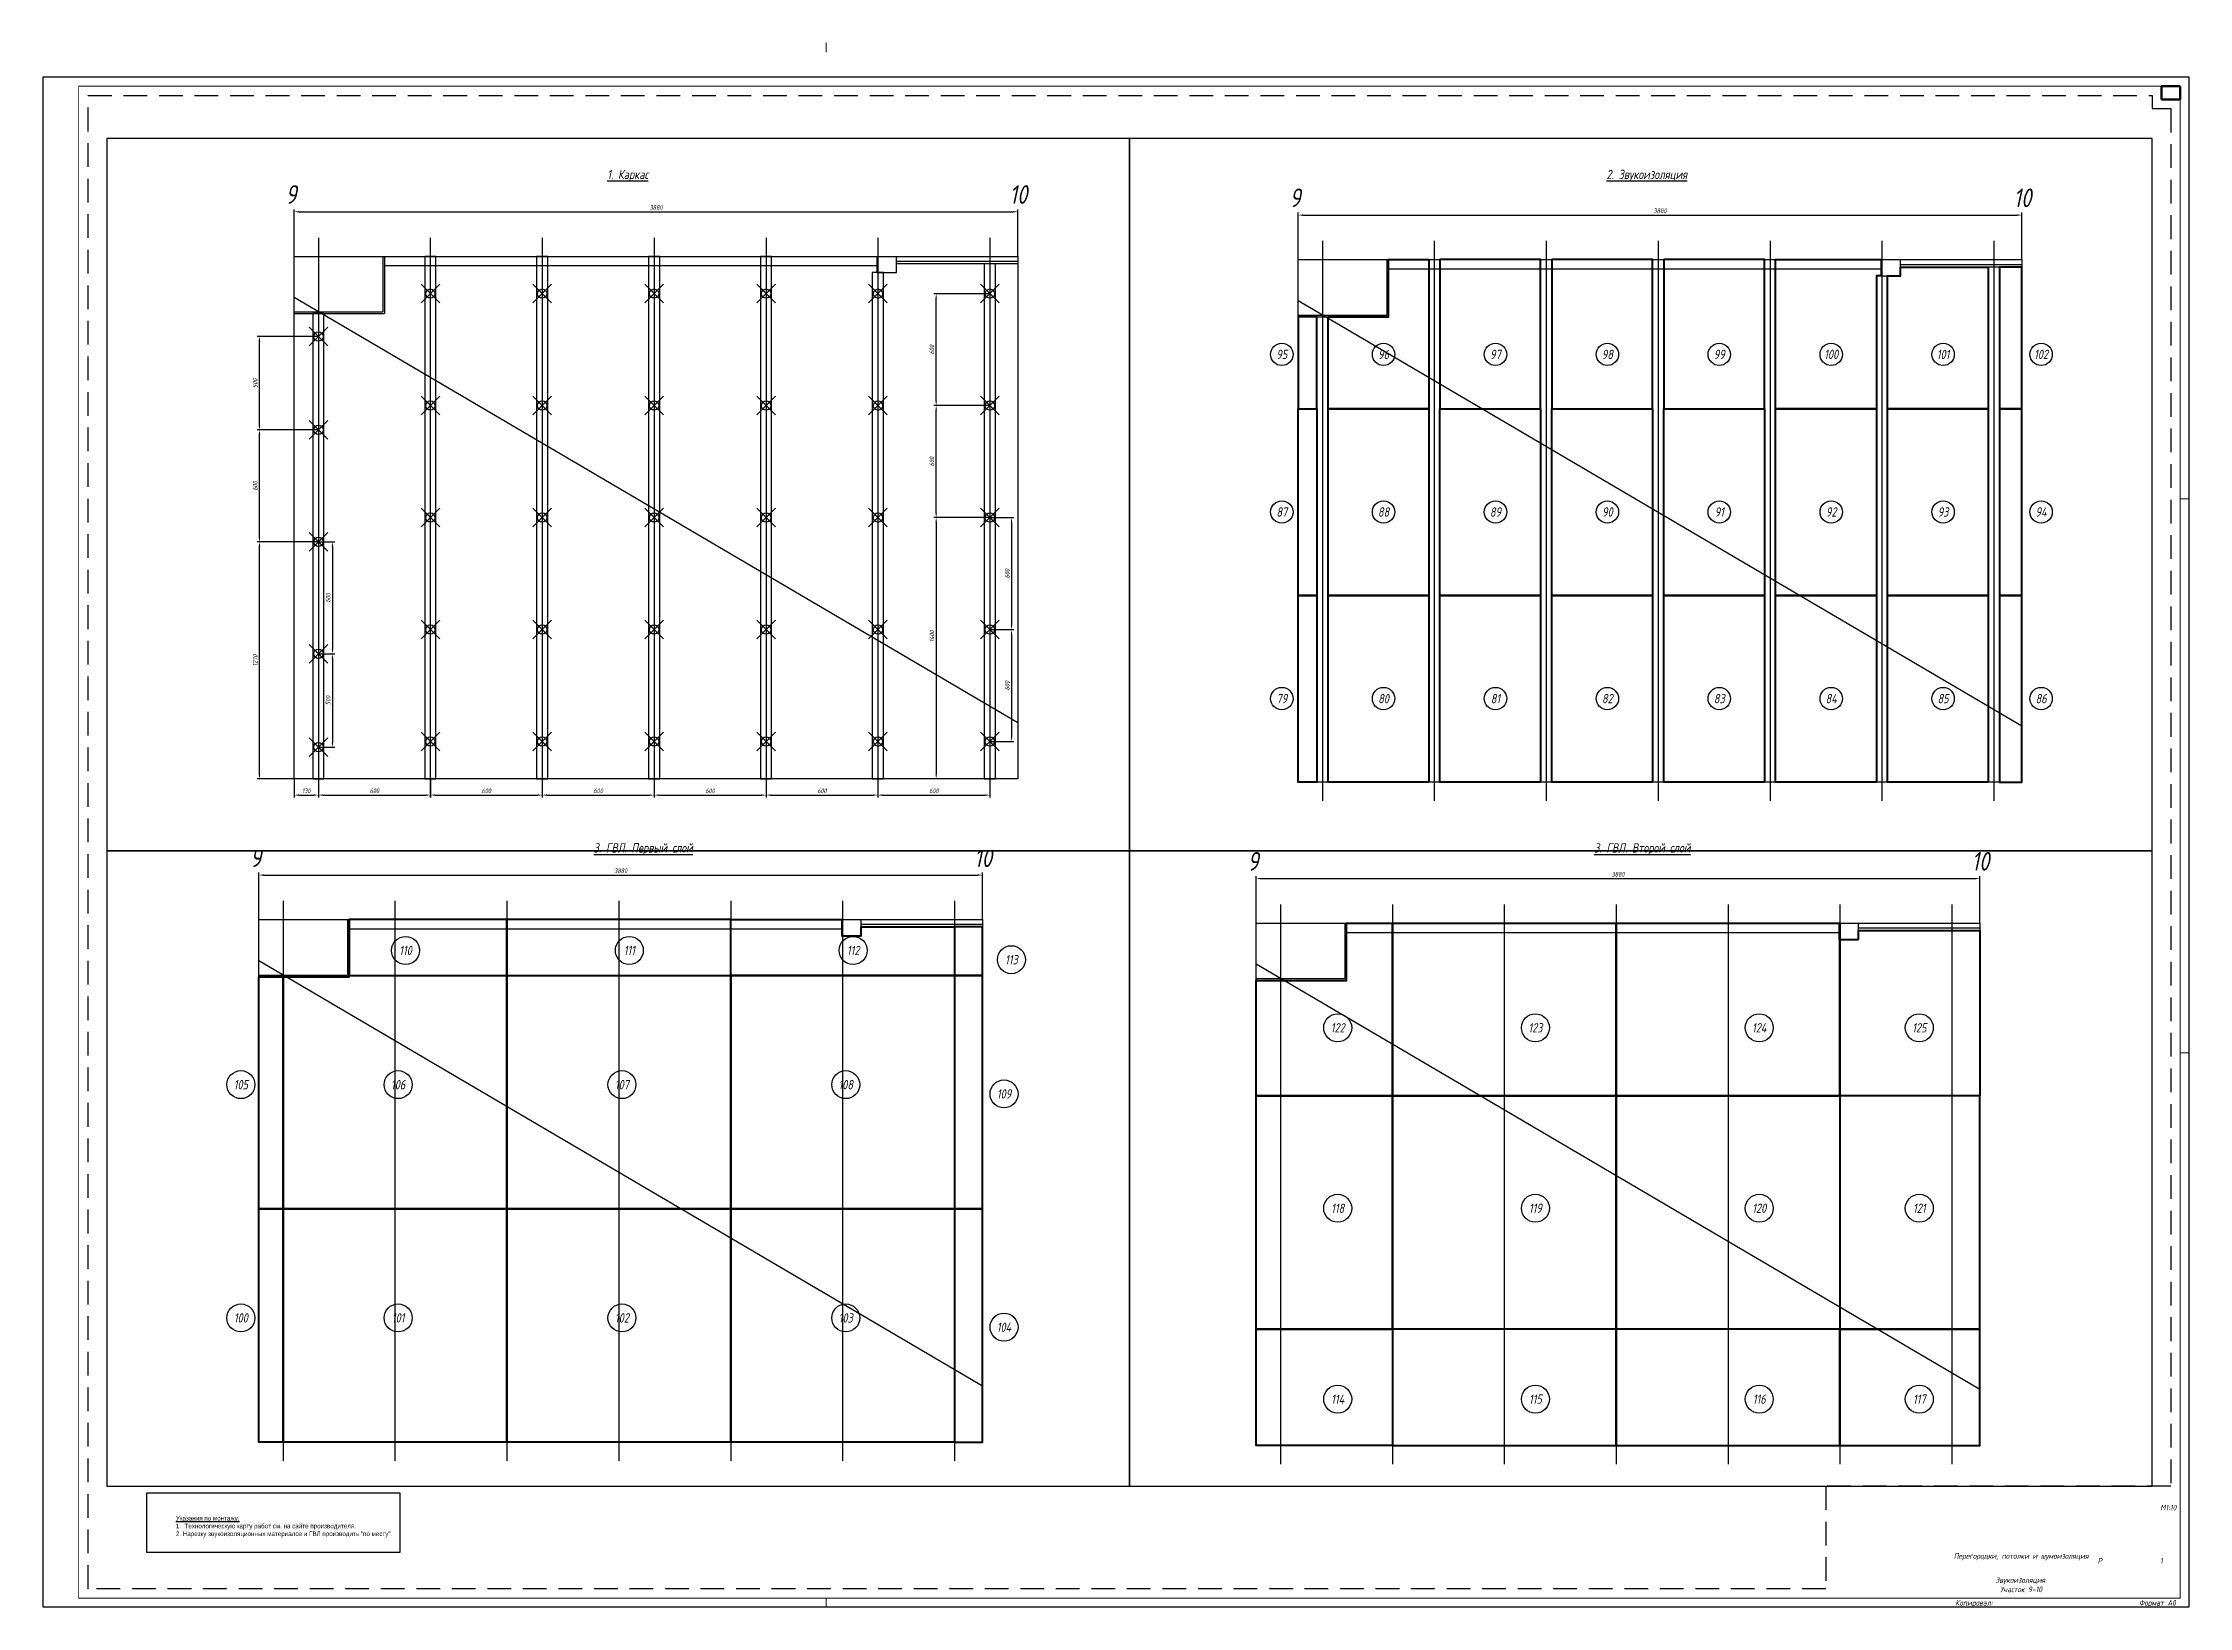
# Paper-space layout 'уч 9-10' of a CAD drawing. Header units: millimetres. Extents: x 0 to 1151, y 10 to 848.
# The model-space entities are those that its viewports show. They can reach past a viewport. Long polylines and large blocks are cut down to what shows.
import ezdxf
from ezdxf.enums import TextEntityAlignment as Align

# ---------------------------------------------------------------- set-up
doc = ezdxf.new("R2010")
doc.units = ezdxf.units.MM
doc.header["$PDMODE"] = 35
doc.header["$PDSIZE"] = 50
doc.linetypes.add('DASHDOT', pattern=[25.4, 12.7, -6.35, 0, -6.35])
doc.linetypes.add('DASHED', pattern=[19.05, 12.7, -6.35])
for name, color, linetype in [('01 Черновое', 7, 'Continuous'), ('03 Потолок', 7, 'Continuous'), ('101 Крепление', 7, 'Continuous'), ('101 Крепление размеры', 7, 'Continuous'), ('102 Звукоизоляция', 7, 'Continuous'), ('103 ГВЛ слой 1', 7, 'Continuous'), ('104 ГВЛ слой 2', 7, 'Continuous'), ('stamp', 7, 'Continuous')]:
    doc.layers.add(name, color=color, linetype=linetype)
doc.layers.add('100 noprint', color=1, linetype='Continuous', plot=False)
doc.styles.get("Standard").update_dxf_attribs({"font": 'arial.ttf'})
doc.styles.add('ГОСТ-ISOCPEUR', font='isocpeui.ttf', dxfattribs={"width": 0.8})
doc.dimstyles.new('ISO-25', dxfattribs={"dimtxt": 2.5, "dimasz": 2.5, "dimexe": 1.25, "dimexo": 0.625, "dimtad": 1, "dimtxsty": 'Standard', "dimcen": 2.5, "dimadec": 0, "dimazin": 0, "dimtfac": 1, "dimtmove": 0, "dimatfit": 3, "dimfxl": 1, "dimarcsym": 0})

# ---------------------------------------------------------------- blocks, each defined once
blk = doc.blocks.new('*D150')
at = {"layer": '101 Крепление размеры', "color": 0, "lineweight": -2}
for p, q in [((39556, 1365), (39227, 1365)), ((39240, 120), (39240, 1340)), ((39556, 95), (39227, 95))]:
    blk.add_line(p, q, dxfattribs=at)
at = {"layer": '101 Крепление размеры', "color": 0}
for points in [[(39244, 1340), (39235, 1340), (39240, 1365)], [(39235, 120), (39244, 120), (39240, 95)]]:
    blk.add_solid(points, dxfattribs=at)
at = {"layer": 'Defpoints', "color": 0}
for p in [(39240, 1365), (39556, 1365), (39556, 95)]:
    blk.add_point(p, dxfattribs=at)
at = {"layer": '101 Крепление размеры', "color": 0, "insert": (39217, 730), "char_height": 25, "attachment_point": 5, "rotation": 90, "style": 'ГОСТ-ISOCPEUR'}
blk.add_mtext('1270', dxfattribs=at)
blk = doc.blocks.new('*D151')
at = {"layer": '101 Крепление размеры', "color": 0, "lineweight": -2}
for p, q in [((39556, 1965), (39227, 1965)), ((39240, 1390), (39240, 1940)), ((39556, 1365), (39227, 1365))]:
    blk.add_line(p, q, dxfattribs=at)
at = {"layer": '101 Крепление размеры', "color": 0}
for points in [[(39244, 1940), (39235, 1940), (39240, 1965)], [(39235, 1390), (39244, 1390), (39240, 1365)]]:
    blk.add_solid(points, dxfattribs=at)
at = {"layer": 'Defpoints', "color": 0}
for p in [(39240, 1965), (39556, 1965), (39556, 1365)]:
    blk.add_point(p, dxfattribs=at)
at = {"layer": '101 Крепление размеры', "color": 0, "insert": (39217, 1665), "char_height": 25, "attachment_point": 5, "rotation": 90, "style": 'ГОСТ-ISOCPEUR'}
blk.add_mtext('600', dxfattribs=at)
blk = doc.blocks.new('*D152')
at = {"layer": '101 Крепление размеры', "color": 0, "lineweight": -2}
for p, q in [((39556, 2465), (39227, 2465)), ((39240, 1990), (39240, 2440)), ((39556, 1965), (39227, 1965))]:
    blk.add_line(p, q, dxfattribs=at)
at = {"layer": '101 Крепление размеры', "color": 0}
for points in [[(39244, 2440), (39235, 2440), (39240, 2465)], [(39235, 1990), (39244, 1990), (39240, 1965)]]:
    blk.add_solid(points, dxfattribs=at)
at = {"layer": 'Defpoints', "color": 0}
for p in [(39240, 2465), (39556, 2465), (39556, 1965)]:
    blk.add_point(p, dxfattribs=at)
at = {"layer": '101 Крепление размеры', "color": 0, "insert": (39217, 2215), "char_height": 25, "attachment_point": 5, "rotation": 90, "style": 'ГОСТ-ISOCPEUR'}
blk.add_mtext('500', dxfattribs=at)
blk = doc.blocks.new('*D153')
at = {"layer": '101 Крепление размеры', "color": 0, "lineweight": -2}
for p, q in [((39556, 1365), (39643, 1365)), ((39631, 1340), (39631, 790)), ((39556, 765), (39643, 765))]:
    blk.add_line(p, q, dxfattribs=at)
at = {"layer": '101 Крепление размеры', "color": 0}
for points in [[(39635, 1340), (39627, 1340), (39631, 1365)], [(39627, 790), (39635, 790), (39631, 765)]]:
    blk.add_solid(points, dxfattribs=at)
at = {"layer": 'Defpoints', "color": 0}
for p in [(39556, 1365), (39556, 765), (39631, 765)]:
    blk.add_point(p, dxfattribs=at)
at = {"layer": '101 Крепление размеры', "color": 0, "insert": (39608, 1065), "char_height": 25, "attachment_point": 5, "rotation": 90, "style": 'ГОСТ-ISOCPEUR'}
blk.add_mtext('600', dxfattribs=at)
blk = doc.blocks.new('*D154')
at = {"layer": '101 Крепление размеры', "color": 0, "lineweight": -2}
for p, q in [((39556, 765), (39643, 765)), ((39631, 740), (39631, 290)), ((39556, 265), (39643, 265))]:
    blk.add_line(p, q, dxfattribs=at)
at = {"layer": '101 Крепление размеры', "color": 0}
for points in [[(39635, 740), (39627, 740), (39631, 765)], [(39627, 290), (39635, 290), (39631, 265)]]:
    blk.add_solid(points, dxfattribs=at)
at = {"layer": 'Defpoints', "color": 0}
for p in [(39556, 765), (39556, 265), (39631, 265)]:
    blk.add_point(p, dxfattribs=at)
at = {"layer": '101 Крепление размеры', "color": 0, "insert": (39608, 515), "char_height": 25, "attachment_point": 5, "rotation": 90, "style": 'ГОСТ-ISOCPEUR'}
blk.add_mtext('500', dxfattribs=at)
blk = doc.blocks.new('*D156')
at = {"layer": '101 Крепление размеры', "color": 0, "lineweight": -2}
for p, q in [((43156, 1495), (42855, 1495)), ((42868, 1470), (42868, 120)), ((43156, 95), (42855, 95))]:
    blk.add_line(p, q, dxfattribs=at)
at = {"layer": '101 Крепление размеры', "color": 0}
for points in [[(42872, 1470), (42864, 1470), (42868, 1495)], [(42864, 120), (42872, 120), (42868, 95)]]:
    blk.add_solid(points, dxfattribs=at)
at = {"layer": 'Defpoints', "color": 0}
for p in [(43156, 1495), (42868, 95), (43156, 95)]:
    blk.add_point(p, dxfattribs=at)
at = {"layer": '101 Крепление размеры', "color": 0, "insert": (42845, 860), "char_height": 25, "attachment_point": 5, "rotation": 90, "style": 'ГОСТ-ISOCPEUR'}
blk.add_mtext('1400', dxfattribs=at)
blk = doc.blocks.new('*D157')
at = {"layer": '101 Крепление размеры', "color": 0, "lineweight": -2}
for p, q in [((43156, 2095), (42855, 2095)), ((42868, 1520), (42868, 2070)), ((43156, 1495), (42855, 1495))]:
    blk.add_line(p, q, dxfattribs=at)
at = {"layer": '101 Крепление размеры', "color": 0}
for points in [[(42872, 2070), (42864, 2070), (42868, 2095)], [(42864, 1520), (42872, 1520), (42868, 1495)]]:
    blk.add_solid(points, dxfattribs=at)
at = {"layer": 'Defpoints', "color": 0}
for p in [(42868, 2095), (43156, 2095), (43156, 1495)]:
    blk.add_point(p, dxfattribs=at)
at = {"layer": '101 Крепление размеры', "color": 0, "insert": (42845, 1795), "char_height": 25, "attachment_point": 5, "rotation": 90, "style": 'ГОСТ-ISOCPEUR'}
blk.add_mtext('600', dxfattribs=at)
blk = doc.blocks.new('*D158')
at = {"layer": '101 Крепление размеры', "color": 0, "lineweight": -2}
for p, q in [((43156, 2695), (42855, 2695)), ((42868, 2120), (42868, 2670)), ((43156, 2095), (42855, 2095))]:
    blk.add_line(p, q, dxfattribs=at)
at = {"layer": '101 Крепление размеры', "color": 0}
for points in [[(42872, 2670), (42864, 2670), (42868, 2695)], [(42864, 2120), (42872, 2120), (42868, 2095)]]:
    blk.add_solid(points, dxfattribs=at)
at = {"layer": 'Defpoints', "color": 0}
for p in [(42868, 2695), (43156, 2695), (43156, 2095)]:
    blk.add_point(p, dxfattribs=at)
at = {"layer": '101 Крепление размеры', "color": 0, "insert": (42845, 2395), "char_height": 25, "attachment_point": 5, "rotation": 90, "style": 'ГОСТ-ISOCPEUR'}
blk.add_mtext('600', dxfattribs=at)
blk = doc.blocks.new('*D159')
at = {"layer": '101 Крепление размеры', "color": 0, "lineweight": -2}
for p, q in [((43155, 1495), (43284, 1495)), ((43272, 1470), (43272, 920)), ((43156, 895), (43284, 895))]:
    blk.add_line(p, q, dxfattribs=at)
at = {"layer": '101 Крепление размеры', "color": 0}
for points in [[(43276, 1470), (43268, 1470), (43272, 1495)], [(43268, 920), (43276, 920), (43272, 895)]]:
    blk.add_solid(points, dxfattribs=at)
at = {"layer": 'Defpoints', "color": 0}
for p in [(43155, 1495), (43156, 895), (43272, 895)]:
    blk.add_point(p, dxfattribs=at)
at = {"layer": '101 Крепление размеры', "color": 0, "insert": (43249, 1195), "char_height": 25, "attachment_point": 5, "rotation": 90, "style": 'ГОСТ-ISOCPEUR'}
blk.add_mtext('600', dxfattribs=at)
blk = doc.blocks.new('*D160')
at = {"layer": '101 Крепление размеры', "color": 0, "lineweight": -2}
for p, q in [((43156, 895), (43284, 895)), ((43272, 870), (43272, 320)), ((43156, 295), (43284, 295))]:
    blk.add_line(p, q, dxfattribs=at)
at = {"layer": '101 Крепление размеры', "color": 0}
for points in [[(43276, 870), (43268, 870), (43272, 895)], [(43268, 320), (43276, 320), (43272, 295)]]:
    blk.add_solid(points, dxfattribs=at)
at = {"layer": 'Defpoints', "color": 0}
for p in [(43156, 895), (43156, 295), (43272, 295)]:
    blk.add_point(p, dxfattribs=at)
at = {"layer": '101 Крепление размеры', "color": 0, "insert": (43249, 595), "char_height": 25, "attachment_point": 5, "rotation": 90, "style": 'ГОСТ-ISOCPEUR'}
blk.add_mtext('600', dxfattribs=at)
blk = doc.blocks.new('*D161')
at = {"layer": '101 Крепление размеры', "color": 0, "lineweight": -2}
for p, q in [((39426, 95), (39426, -4)), ((39451, 8), (39531, 8)), ((39556, 95), (39556, -4))]:
    blk.add_line(p, q, dxfattribs=at)
at = {"layer": '101 Крепление размеры', "color": 0}
for points in [[(39451, 12), (39451, 4), (39426, 8)], [(39531, 4), (39531, 12), (39556, 8)]]:
    blk.add_solid(points, dxfattribs=at)
at = {"layer": 'Defpoints', "color": 0}
for p in [(39426, 95), (39556, 95), (39556, 8)]:
    blk.add_point(p, dxfattribs=at)
at = {"layer": '101 Крепление размеры', "color": 0, "insert": (39491, 31), "char_height": 25, "attachment_point": 5, "style": 'ГОСТ-ISOCPEUR'}
blk.add_mtext('130', dxfattribs=at)
blk = doc.blocks.new('*D162')
at = {"layer": '101 Крепление размеры', "color": 0, "lineweight": -2}
for p, q in [((39556, 95), (39556, -4)), ((39581, 8), (40131, 8)), ((40156, 95), (40156, -4))]:
    blk.add_line(p, q, dxfattribs=at)
at = {"layer": '101 Крепление размеры', "color": 0}
for points in [[(39581, 12), (39581, 4), (39556, 8)], [(40131, 4), (40131, 12), (40156, 8)]]:
    blk.add_solid(points, dxfattribs=at)
at = {"layer": 'Defpoints', "color": 0}
for p in [(39556, 95), (40156, 95), (40156, 8)]:
    blk.add_point(p, dxfattribs=at)
at = {"layer": '101 Крепление размеры', "color": 0, "insert": (39856, 31), "char_height": 25, "attachment_point": 5, "style": 'ГОСТ-ISOCPEUR'}
blk.add_mtext('600', dxfattribs=at)
blk = doc.blocks.new('*D163')
at = {"layer": '101 Крепление размеры', "color": 0, "lineweight": -2}
for p, q in [((40156, 95), (40156, -4)), ((40181, 8), (40731, 8)), ((40756, 95), (40756, -4))]:
    blk.add_line(p, q, dxfattribs=at)
at = {"layer": '101 Крепление размеры', "color": 0}
for points in [[(40181, 12), (40181, 4), (40156, 8)], [(40731, 4), (40731, 12), (40756, 8)]]:
    blk.add_solid(points, dxfattribs=at)
at = {"layer": 'Defpoints', "color": 0}
for p in [(40156, 95), (40756, 95), (40756, 8)]:
    blk.add_point(p, dxfattribs=at)
at = {"layer": '101 Крепление размеры', "color": 0, "insert": (40456, 31), "char_height": 25, "attachment_point": 5, "style": 'ГОСТ-ISOCPEUR'}
blk.add_mtext('600', dxfattribs=at)
blk = doc.blocks.new('*D164')
at = {"layer": '101 Крепление размеры', "color": 0, "lineweight": -2}
for p, q in [((40756, 95), (40756, -4)), ((40781, 8), (41331, 8)), ((41356, 95), (41356, -4))]:
    blk.add_line(p, q, dxfattribs=at)
at = {"layer": '101 Крепление размеры', "color": 0}
for points in [[(40781, 12), (40781, 4), (40756, 8)], [(41331, 4), (41331, 12), (41356, 8)]]:
    blk.add_solid(points, dxfattribs=at)
at = {"layer": 'Defpoints', "color": 0}
for p in [(40756, 95), (41356, 95), (41356, 8)]:
    blk.add_point(p, dxfattribs=at)
at = {"layer": '101 Крепление размеры', "color": 0, "insert": (41056, 31), "char_height": 25, "attachment_point": 5, "style": 'ГОСТ-ISOCPEUR'}
blk.add_mtext('600', dxfattribs=at)
blk = doc.blocks.new('*D165')
at = {"layer": '101 Крепление размеры', "color": 0, "lineweight": -2}
for p, q in [((41356, 95), (41356, -4)), ((41381, 8), (41931, 8)), ((41956, 95), (41956, -4))]:
    blk.add_line(p, q, dxfattribs=at)
at = {"layer": '101 Крепление размеры', "color": 0}
for points in [[(41381, 12), (41381, 4), (41356, 8)], [(41931, 4), (41931, 12), (41956, 8)]]:
    blk.add_solid(points, dxfattribs=at)
at = {"layer": 'Defpoints', "color": 0}
for p in [(41356, 95), (41956, 95), (41956, 8)]:
    blk.add_point(p, dxfattribs=at)
at = {"layer": '101 Крепление размеры', "color": 0, "insert": (41656, 31), "char_height": 25, "attachment_point": 5, "style": 'ГОСТ-ISOCPEUR'}
blk.add_mtext('600', dxfattribs=at)
blk = doc.blocks.new('*D166')
at = {"layer": '101 Крепление размеры', "color": 0, "lineweight": -2}
for p, q in [((41956, 95), (41956, -4)), ((41981, 8), (42531, 8)), ((42556, 95), (42556, -4))]:
    blk.add_line(p, q, dxfattribs=at)
at = {"layer": '101 Крепление размеры', "color": 0}
for points in [[(41981, 12), (41981, 4), (41956, 8)], [(42531, 4), (42531, 12), (42556, 8)]]:
    blk.add_solid(points, dxfattribs=at)
at = {"layer": 'Defpoints', "color": 0}
for p in [(41956, 95), (42556, 95), (42556, 8)]:
    blk.add_point(p, dxfattribs=at)
at = {"layer": '101 Крепление размеры', "color": 0, "insert": (42256, 31), "char_height": 25, "attachment_point": 5, "style": 'ГОСТ-ISOCPEUR'}
blk.add_mtext('600', dxfattribs=at)
blk = doc.blocks.new('*D168')
at = {"layer": '101 Крепление размеры', "color": 0, "lineweight": -2}
for p, q in [((42556, 95), (42556, -4)), ((42581, 8), (43131, 8)), ((43156, 95), (43156, -4))]:
    blk.add_line(p, q, dxfattribs=at)
at = {"layer": '101 Крепление размеры', "color": 0}
for points in [[(42581, 12), (42581, 4), (42556, 8)], [(43131, 4), (43131, 12), (43156, 8)]]:
    blk.add_solid(points, dxfattribs=at)
at = {"layer": 'Defpoints', "color": 0}
for p in [(42556, 95), (43156, 95), (43156, 8)]:
    blk.add_point(p, dxfattribs=at)
at = {"layer": '101 Крепление размеры', "color": 0, "insert": (42856, 31), "char_height": 25, "attachment_point": 5, "style": 'ГОСТ-ISOCPEUR'}
blk.add_mtext('600', dxfattribs=at)
blk = doc.blocks.new('*D410')
at = {"layer": '01 Черновое', "color": 0, "lineweight": -2}
for p, q in [((39426, 2895), (39426, 3147)), ((39451, 3134), (43281, 3134)), ((43306, 2895), (43306, 3147))]:
    blk.add_line(p, q, dxfattribs=at)
at = {"layer": '01 Черновое', "color": 0}
for points in [[(39451, 3138), (39451, 3130), (39426, 3134)], [(43281, 3130), (43281, 3138), (43306, 3134)]]:
    blk.add_solid(points, dxfattribs=at)
at = {"layer": 'Defpoints', "color": 0}
for p in [(43306, 3134), (39426, 2895), (43306, 2895)]:
    blk.add_point(p, dxfattribs=at)
at = {"layer": '01 Черновое', "color": 0, "insert": (41366, 3157), "char_height": 25, "attachment_point": 5, "style": 'ГОСТ-ISOCPEUR'}
blk.add_mtext('3880', dxfattribs=at)

msp = doc.modelspace()

# ---------------------------------------------------------------- linework, layer by layer
at = {"layer": '01 Черновое', "linetype": 'DASHDOT', "ltscale": 10}
for p, q in [((39555.726, 2995.176), (39555.726, -4.283)), ((40155.726, 2995.176), (40155.726, -4.283)), ((40755.726, 2995.176), (40755.726, -4.283)), ((41355.726, 2995.176), (41355.726, -4.283)), ((41955.726, 2995.176), (41955.726, -4.283)), ((42555.726, 2995.176), (42555.726, -4.283)), ((43155.726, 2995.176), (43155.726, -4.283))]:
    msp.add_line(p, q, dxfattribs=at)
at = {"layer": '01 Черновое', "linetype": 'DASHED', "ltscale": 10}
msp.add_line((43305.726, 395.176), (39425.726, 2675.176), dxfattribs=at)
at = {"layer": '01 Черновое'}
msp.add_lwpolyline([(39425.726, 95.176), (39425.726, 2895.176), (43305.726, 2895.176), (43305.726, 95.176)], close=True, dxfattribs=at)
at = {"layer": '03 Потолок', "linetype": 'DASHED', "ltscale": 10}
for p in [(39900.726, 2895.176), (39425.726, 2598.176)]:
    msp.add_line(p, (39900.726, 2598.176), dxfattribs=at)
at = {"layer": '03 Потолок', "lineweight": -2}
for p, q in [((39910.226, 2895.176), (39910.226, 2588.676)), ((42551.726, 2808.176), (42551.726, 2895.176)), ((42655.726, 2808.176), (42655.726, 2895.176)), ((39910.226, 2845.176), (42551.726, 2845.176)), ((42551.726, 2808.176), (42655.726, 2808.176)), ((43305.726, 2868.176), (42655.726, 2868.176)), ((43305.726, 2855.676), (42655.726, 2855.676)), ((39425.726, 2588.676), (39910.226, 2588.676))]:
    msp.add_line(p, q, dxfattribs=at)
at = {"layer": '101 Крепление', "color": 5}
for points in [[(40125.726, 2895.176), (40125.726, 95.176), (40185.726, 95.176), (40185.726, 2895.176)], [(40725.726, 2895.176), (40725.726, 95.176), (40785.726, 95.176), (40785.726, 2895.176)], [(41325.726, 2895.176), (41325.726, 95.176), (41385.726, 95.176), (41385.726, 2895.176)], [(41925.726, 2895.176), (41925.726, 95.176), (41985.726, 95.176), (41985.726, 2895.176)], [(42525.726, 2808.176), (42525.726, 95.176), (42585.726, 95.176), (42585.726, 2808.176)], [(43125.726, 2855.676), (43125.726, 95.176), (43185.726, 95.176), (43185.726, 2855.676)], [(39525.726, 2588.676), (39525.726, 95.176), (39585.726, 95.176), (39585.726, 2588.676)]]:
    msp.add_lwpolyline(points, close=True, dxfattribs=at)
for p in [(40156.038, 2695.176), (40756.038, 2695.176), (41356.038, 2695.176), (41956.038, 2695.176), (42556.038, 2695.176), (43156.038, 2695.176), (39555.726, 2465.176), (40156.038, 2095.176), (40756.038, 2095.176), (41356.038, 2095.176), (41956.038, 2095.176), (42556.038, 2095.176), (43156.038, 2095.176), (39555.726, 1965.176), (40156.038, 1495.176), (40756.038, 1495.176), (41356.038, 1495.176), (41956.038, 1495.176), (42556.038, 1495.176), (43156.038, 1495.176), (39555.726, 1365.176), (40156.038, 895.176), (40756.038, 895.176), (41356.038, 895.176), (41956.038, 895.176), (42556.038, 895.176), (43156.038, 895.176), (39555.726, 765.176), (39555.726, 265.176), (40156.038, 295.176), (40756.038, 295.176), (41356.038, 295.176), (41956.038, 295.176), (42556.038, 295.176), (43156.038, 295.176)]:
    msp.add_point(p, dxfattribs=at)
at = {"layer": '102 Звукоизоляция', "color": 74, "linetype": 'Continuous', "lineweight": 40, "ltscale": 10, "flags": 128}
for points in [[(39585.726, 2588.676), (39910.226, 2588.676), (39910.226, 2895.176), (40125.726, 2895.176), (40125.726, 2095.176), (39585.726, 2095.176)], [(40185.726, 2895.176), (40185.726, 2095.176), (40725.726, 2095.176), (40725.726, 2895.176)], [(40785.726, 2895.176), (40785.726, 2095.176), (41325.726, 2095.176), (41325.726, 2895.176)], [(41385.726, 2895.176), (41385.726, 2095.176), (41925.726, 2095.176), (41925.726, 2895.176)], [(41985.726, 2095.176), (41985.726, 2895.176), (42551.726, 2895.176), (42551.726, 2808.176), (42525.726, 2808.176), (42525.726, 2095.176)], [(42585.726, 2095.176), (42585.726, 2808.176), (42655.726, 2808.176), (42655.726, 2855.676), (43125.726, 2855.676), (43125.726, 2095.176)], [(43185.726, 2855.676), (43185.726, 2095.176), (43305.726, 2095.176), (43305.726, 2855.676)], [(39425.726, 2588.676), (39425.726, 2095.176), (39525.726, 2095.176), (39525.726, 2588.676)], [(39525.726, 2095.176), (39525.726, 1095.176), (39425.726, 1095.176), (39425.726, 2095.176)], [(40125.726, 1095.176), (39585.726, 1095.176), (39585.726, 2095.176), (40125.726, 2095.176)], [(40725.726, 1095.176), (40185.726, 1095.176), (40185.726, 2095.176), (40725.726, 2095.176)], [(41325.726, 1095.176), (40785.726, 1095.176), (40785.726, 2095.176), (41325.726, 2095.176)], [(41925.726, 1095.176), (41385.726, 1095.176), (41385.726, 2095.176), (41925.726, 2095.176)], [(42525.726, 1095.176), (41985.726, 1095.176), (41985.726, 2095.176), (42525.726, 2095.176)], [(43125.726, 1095.176), (42585.726, 1095.176), (42585.726, 2095.176), (43125.726, 2095.176)], [(43185.726, 2095.176), (43185.726, 1095.176), (43305.726, 1095.176), (43305.726, 2095.176)], [(39525.726, 1095.176), (39525.726, 95.176), (39425.726, 95.176), (39425.726, 1095.176)], [(40125.726, 95.176), (39585.726, 95.176), (39585.726, 1095.176), (40125.726, 1095.176)], [(40725.726, 95.176), (40185.726, 95.176), (40185.726, 1095.176), (40725.726, 1095.176)], [(41325.726, 95.176), (40785.726, 95.176), (40785.726, 1095.176), (41325.726, 1095.176)], [(41925.726, 95.176), (41385.726, 95.176), (41385.726, 1095.176), (41925.726, 1095.176)], [(42525.726, 95.176), (41985.726, 95.176), (41985.726, 1095.176), (42525.726, 1095.176)], [(43125.726, 95.176), (42585.726, 95.176), (42585.726, 1095.176), (43125.726, 1095.176)], [(43185.726, 1095.176), (43185.726, 95.176), (43305.726, 95.176), (43305.726, 1095.176)]]:
    msp.add_lwpolyline(points, close=True, dxfattribs=at)
at = {"layer": '102 Звукоизоляция', "color": 74}
for centre in [(39338.032, 2387.664), (39883.606, 2387.664), (40483.606, 2387.664), (41083.606, 2387.664), (41683.606, 2387.664), (42283.606, 2387.664), (42883.606, 2387.664), (43409.01, 2387.664), (39338.032, 1542.955), (39883.606, 1542.955), (40483.606, 1542.955), (41083.606, 1542.955), (41683.606, 1542.955), (42283.606, 1542.955), (42883.606, 1542.955), (43409.01, 1542.955), (39338.032, 542.955), (39883.606, 542.955), (40483.606, 542.955), (41083.606, 542.955), (41683.606, 542.955), (42283.606, 542.955), (42883.606, 542.955), (43409.01, 542.955)]:
    msp.add_circle(centre, 60, dxfattribs=at)
at = {"layer": '103 ГВЛ слой 1', "color": 6, "lineweight": 40}
for points in [[(40755.726, 2595.176), (40755.726, 2895.176), (39910.226, 2895.176), (39910.226, 2595.176)], [(40755.726, 2895.176), (40755.726, 2595.176), (41955.726, 2595.176), (41955.726, 2895.176)], [(41955.726, 2895.176), (42551.726, 2895.176), (42551.726, 2808.176), (42655.726, 2808.176), (42655.726, 2855.676), (43155.726, 2855.676), (43155.726, 2595.176), (41955.726, 2595.176)], [(43305.726, 2595.176), (43305.726, 2855.676), (43155.726, 2855.676), (43155.726, 2595.176)], [(39555.726, 2588.676), (39555.726, 1345.176), (39425.726, 1345.176), (39425.726, 2588.676)], [(40755.726, 2595.176), (40755.726, 1345.176), (39555.726, 1345.176), (39555.726, 2588.676), (39910.226, 2588.676), (39910.226, 2595.176)], [(40755.726, 2595.176), (41955.726, 2595.176), (41955.726, 1345.176), (40755.726, 1345.176)], [(41955.726, 2595.176), (43155.726, 2595.176), (43155.726, 1345.176), (41955.726, 1345.176)], [(43155.726, 2595.176), (43155.726, 1345.176), (43305.726, 1345.176), (43305.726, 2595.176)], [(39555.726, 1345.176), (39555.726, 95.176), (39425.726, 95.176), (39425.726, 1345.176)], [(39555.726, 1345.176), (40755.726, 1345.176), (40755.726, 95.176), (39555.726, 95.176)], [(40755.726, 1345.176), (41955.726, 1345.176), (41955.726, 95.176), (40755.726, 95.176)], [(41955.726, 1345.176), (43155.726, 1345.176), (43155.726, 95.176), (41955.726, 95.176)], [(43155.726, 1345.176), (43155.726, 95.176), (43305.726, 95.176), (43305.726, 1345.176)]]:
    msp.add_lwpolyline(points, close=True, dxfattribs=at)
at = {"layer": '103 ГВЛ слой 1', "color": 6}
for centre in [(40212.404, 2729.956), (41412.404, 2729.956), (42612.404, 2729.956), (43461.049, 2680.358), (39329.566, 2010.79), (40172.726, 2010.79), (41372.726, 2010.79), (42572.726, 2010.79), (43421.371, 1961.193), (39329.566, 760.79), (40172.726, 760.79), (41372.726, 760.79), (42572.726, 760.79), (43421.371, 711.193)]:
    msp.add_circle(centre, 75, dxfattribs=at)
at = {"layer": '104 ГВЛ слой 2', "color": 3, "lineweight": 40}
for points in [[(39425.726, 1970.176), (39425.726, 2588.676), (39910.226, 2588.676), (39910.226, 2895.176), (40155.726, 2895.176), (40155.726, 1970.176)], [(40155.726, 1970.176), (40155.726, 2895.176), (41355.726, 2895.176), (41355.726, 1970.176)], [(41355.726, 1970.176), (41355.726, 2895.176), (42555.726, 2895.176), (42555.726, 1970.176)], [(42655.726, 2808.176), (42655.726, 2855.676), (43305.726, 2855.676), (43305.726, 1970.176), (42555.726, 1970.176), (42555.726, 2808.176)], [(40155.726, 1970.176), (40155.726, 720.176), (39425.726, 720.176), (39425.726, 1970.176)], [(40155.726, 1970.176), (41355.726, 1970.176), (41355.726, 720.176), (40155.726, 720.176)], [(41355.726, 1970.176), (42555.726, 1970.176), (42555.726, 720.176), (41355.726, 720.176)], [(42555.726, 1970.176), (42555.726, 720.176), (43305.726, 720.176), (43305.726, 1970.176)], [(40155.726, 720.176), (40155.726, 95.176), (39425.726, 95.176), (39425.726, 720.176)], [(40155.726, 720.176), (40155.726, 95.176), (41355.726, 95.176), (41355.726, 720.176)], [(41355.726, 720.176), (41355.726, 95.176), (42555.726, 95.176), (42555.726, 720.176)], [(42555.726, 720.176), (42555.726, 95.176), (43305.726, 95.176), (43305.726, 720.176)]]:
    msp.add_lwpolyline(points, close=True, dxfattribs=at)
at = {"layer": '104 ГВЛ слой 2', "color": 3}
for centre in [(39862.698, 2334.367), (40922.848, 2334.367), (42122.848, 2334.367), (42981.15, 2334.367), (39862.698, 1367.214), (40922.848, 1367.214), (42122.848, 1367.214), (42981.15, 1367.214), (39862.698, 344.262), (40922.848, 344.262), (42122.848, 344.262), (42981.15, 344.262)]:
    msp.add_circle(centre, 75, dxfattribs=at)

# ---------------------------------------------------------------- texts
at = {"insert": (-58925.764, -28440.575), "char_height": 500, "width": 28925.35127, "attachment_point": 1, "style": 'ГОСТ-ISOCPEUR'}
msp.add_mtext('{\\fUbuntu|b0|i0|c0|p34;\\LУказания по монтажу.\\P\\l1.  Технологическую карту работ см. на сайте производителя.\\P2. Нарезку звукоизоляционных материалов и ГВЛ производить "по месту".}', dxfattribs=at)
at = {"layer": '01 Черновое', "style": 'ГОСТ-ISOCPEUR', "width": 0.8}
for s, p in [('9', (39409.327, 3226.61)), ('10', (43309.062, 3226.61))]:
    msp.add_text(s, height=100, dxfattribs=at).set_placement(p, align=Align.MIDDLE)
at = {"layer": '102 Звукоизоляция', "color": 74, "style": 'ГОСТ-ISOCPEUR', "width": 0.8}
for s, p in [('95', (39338.032, 2387.664)), ('96', (39883.606, 2387.664)), ('97', (40483.606, 2387.664)), ('98', (41083.606, 2387.664)), ('99', (41683.606, 2387.664)), ('100', (42283.606, 2387.664)), ('101', (42883.606, 2387.664)), ('102', (43409.01, 2387.664)), ('87', (39338.032, 1542.955)), ('88', (39883.606, 1542.955)), ('89', (40483.606, 1542.955)), ('90', (41083.606, 1542.955)), ('91', (41683.606, 1542.955)), ('92', (42283.606, 1542.955)), ('93', (42883.606, 1542.955)), ('94', (43409.01, 1542.955)), ('79', (39338.032, 542.955)), ('80', (39883.606, 542.955)), ('81', (40483.606, 542.955)), ('82', (41083.606, 542.955)), ('83', (41683.606, 542.955)), ('84', (42283.606, 542.955)), ('85', (42883.606, 542.955)), ('86', (43409.01, 542.955))]:
    msp.add_text(s, height=50, dxfattribs=at).set_placement(p, align=Align.MIDDLE)
at = {"layer": '103 ГВЛ слой 1', "color": 6, "style": 'ГОСТ-ISOCPEUR', "width": 0.8}
for s, p in [('110', (40212.404, 2729.956)), ('111', (41412.404, 2729.956)), ('112', (42612.404, 2729.956)), ('113', (43461.049, 2680.358)), ('105', (39329.566, 2010.79)), ('106', (40172.726, 2010.79)), ('107', (41372.726, 2010.79)), ('108', (42572.726, 2010.79)), ('109', (43421.371, 1961.193)), ('100', (39329.566, 760.79)), ('101', (40172.726, 760.79)), ('102', (41372.726, 760.79)), ('103', (42572.726, 760.79)), ('104', (43421.371, 711.193))]:
    msp.add_text(s, height=50, dxfattribs=at).set_placement(p, align=Align.MIDDLE)
at = {"layer": '104 ГВЛ слой 2', "color": 3, "style": 'ГОСТ-ISOCPEUR', "width": 0.8}
for s, p in [('122', (39862.698, 2334.367)), ('123', (40922.848, 2334.367)), ('124', (42122.848, 2334.367)), ('125', (42981.15, 2334.367)), ('118', (39862.698, 1367.214)), ('119', (40922.848, 1367.214)), ('120', (42122.848, 1367.214)), ('121', (42981.15, 1367.214)), ('114', (39862.698, 344.262)), ('115', (40922.848, 344.262)), ('116', (42122.848, 344.262)), ('117', (42981.15, 344.262))]:
    msp.add_text(s, height=50, dxfattribs=at).set_placement(p, align=Align.MIDDLE)

# ---------------------------------------------------------------- dimensions: what is measured, and where the dimension line sits
at = {"layer": '01 Черновое'}
dim = msp.add_linear_dim(base=(43305.726, 3134.111), p1=(39425.726, 2895.176), p2=(43305.726, 2895.176), dimstyle='ISO-25', override={"dimtxt": 25, "dimasz": 25, "dimexe": 12.5, "dimexo": 0, "dimgap": 10, "dimtxsty": 'ГОСТ-ISOCPEUR'}, dxfattribs=at)
dim.commit()
dim.dimension.update_dxf_attribs({"geometry": '*D410', "text_midpoint": (41365.726, 3156.611)})
at = {"layer": '101 Крепление размеры'}
for base, p1, p2, picture, middle in [((42867.988, 2695.176), (43155.726, 2095.176), (43155.726, 2695.176), '*D158', (42845.488, 2395.176)), ((39239.518, 2465.176), (39555.726, 1965.176), (39555.726, 2465.176), '*D152', (39217.018, 2215.176)), ((42867.988, 2095.176), (43155.726, 1495.176), (43155.726, 2095.176), '*D157', (42845.488, 1795.176)), ((43271.927, 895.176), (43155.101, 1495.176), (43155.726, 895.176), '*D159', (43249.427, 1195.176)), ((39630.947, 765.176), (39555.726, 1365.176), (39555.726, 765.176), '*D153', (39608.447, 1065.176)), ((43271.927, 295.176), (43155.726, 895.176), (43155.726, 295.176), '*D160', (43249.427, 595.176)), ((39630.947, 265.176), (39555.726, 765.176), (39555.726, 265.176), '*D154', (39608.447, 515.176))]:
    dim = msp.add_linear_dim(base=base, p1=p1, p2=p2, angle=90, dimstyle='ISO-25', override={"dimtxt": 25, "dimasz": 25, "dimexe": 12.5, "dimexo": 0, "dimgap": 10, "dimlfac": 1, "dimtxsty": 'ГОСТ-ISOCPEUR'}, dxfattribs=at)
    dim.commit()
    dim.dimension.update_dxf_attribs({"geometry": picture, "text_midpoint": middle})
for base, p1, p2, picture, middle in [((39239.518, 1965.176), (39555.726, 1365.176), (39555.726, 1965.176), '*D151', (39239.518, 1665.176)), ((42867.988, 95.176), (43155.726, 1495.176), (43155.726, 95.176), '*D156', (42867.988, 859.707)), ((39239.518, 1365.176), (39555.726, 95.176), (39555.726, 1365.176), '*D150', (39239.518, 730.176))]:
    dim = msp.add_linear_dim(base=base, p1=p1, p2=p2, angle=90, dimstyle='ISO-25', override={"dimtxt": 25, "dimasz": 25, "dimexe": 12.5, "dimexo": 0, "dimgap": 10, "dimlfac": 1, "dimtxsty": 'ГОСТ-ISOCPEUR'}, dxfattribs=at)
    dim.commit()
    dim.dimension.update_dxf_attribs({"geometry": picture, "text_midpoint": middle, "dimtype": 160})
for base, p1, p2, picture, middle in [((39555.726, 8.223), (39425.726, 95.176), (39555.726, 95.176), '*D161', (39490.726, 30.723)), ((40155.726, 8.223), (39555.726, 95.176), (40155.726, 95.176), '*D162', (39855.726, 30.723)), ((40755.726, 8.223), (40155.726, 95.176), (40755.726, 95.176), '*D163', (40455.726, 30.723)), ((41355.726, 8.223), (40755.726, 95.176), (41355.726, 95.176), '*D164', (41055.726, 30.723)), ((41955.726, 8.223), (41355.726, 95.176), (41955.726, 95.176), '*D165', (41655.726, 30.723)), ((42555.726, 8.223), (41955.726, 95.176), (42555.726, 95.176), '*D166', (42255.726, 30.723)), ((43155.726, 8.223), (42555.726, 95.176), (43155.726, 95.176), '*D168', (42855.726, 30.723))]:
    dim = msp.add_linear_dim(base=base, p1=p1, p2=p2, dimstyle='ISO-25', override={"dimtxt": 25, "dimasz": 25, "dimexe": 12.5, "dimexo": 0, "dimgap": 10, "dimlfac": 1, "dimtxsty": 'ГОСТ-ISOCPEUR'}, dxfattribs=at)
    dim.commit()
    dim.dimension.update_dxf_attribs({"geometry": picture, "text_midpoint": middle})

psp = doc.layouts.new('уч 9-10')

# ---------------------------------------------------------------- linework, layer by layer
at = {"const_width": 0.48}
psp.add_lwpolyline([(19.2, 14.3), (1145.9, 14.3), (1145.9, 824.5), (19.2, 824.5)], close=True, dxfattribs=at)
at = {"lineweight": 50}
psp.add_lwpolyline([(1135.9, 817.5), (1145.9, 817.5), (1145.9, 824.5), (1135.9, 824.5)], close=True, dxfattribs=at)
at = {"layer": '100 noprint'}
for p, q in [((1150.7, 829.3), (0, 829.3)), ((0, 829.3), (0, 9.6)), ((1150.7, 9.6), (1150.7, 829.3)), ((0, 9.6), (1150.7, 9.6))]:
    psp.add_line(p, q, dxfattribs=at)
at = {"layer": '100 noprint', "color": 1, "linetype": 'DASHED'}
psp.add_lwpolyline([(24.2, 819.5), (1130.9, 819.5), (1130.9, 812.5), (1140.9, 812.5), (1140.9, 74.3), (955.9, 74.3), (955.9, 19.3), (24.2, 19.3)], close=True, dxfattribs=at)
psp.add_lwpolyline([(24.2, 819.5), (1130.9, 819.5), (1130.9, 812.5), (1140.9, 812.5), (1140.9, 74.3), (955.9, 74.3), (955.9, 19.3), (24.2, 19.3)], close=True, dxfattribs=at)
psp.add_lwpolyline([(24.2, 819.5), (1130.9, 819.5), (1130.9, 812.5), (1140.9, 812.5), (1140.9, 74.3), (955.9, 74.3), (955.9, 19.3), (24.2, 19.3)], close=True, dxfattribs=at)
at = {"layer": '100 noprint'}
for points in [[(34.2, 796.5), (34.2, 414.7), (582.6, 414.7), (582.6, 796.5)], [(582.6, 796.5), (582.6, 414.7), (1131, 414.7), (1131, 796.5)], [(34.2, 414.7), (34.2, 74.3), (582.6, 74.3), (582.6, 414.7)], [(582.6, 414.7), (582.6, 74.3), (1131, 74.3), (1131, 414.7)], [(55.5, 70.5), (55.5, 39), (191.5, 39), (191.5, 70.5)]]:
    psp.add_lwpolyline(points, close=True, dxfattribs=at)
at = {"layer": 'stamp', "lineweight": 0}
for p, q in [((420, 842.7), (420, 847.7)), ((1150.7, 603.4), (1145.7, 603.4)), ((1150.7, 306.5), (1145.7, 306.5)), ((420, 9.6), (420, 14.5))]:
    psp.add_line(p, q, dxfattribs=at)

# ---------------------------------------------------------------- texts
at = {"layer": 'stamp', "linetype": 'Continuous', "lineweight": 35, "style": 'ГОСТ-ISOCPEUR', "width": 0.8}
psp.add_text('М1:10', height=3, dxfattribs=at).set_placement((1143.9, 61.3), align=Align.RIGHT)
at = {"layer": 'stamp', "lineweight": 35, "style": 'ГОСТ-ISOCPEUR', "width": 0.8}
for s, p in [('Копировал:', (1025.4, 10.3)), ('Формат А0', (1123.9, 10.3))]:
    psp.add_text(s, height=3, dxfattribs=at).set_placement(p)
at = {"layer": 'stamp', "ltscale": 100, "style": 'ГОСТ-ISOCPEUR'}
for s, insert, char_height, width, attachment_point in [('{\\pxqc;\\L1. Каркас}', (313.6, 773.4), 5, 57.169, 8), ('{\\pxqc;\\L2. Звукоизоляция}', (860, 773.4), 5, 57.169, 8), ('{\\pxqc;\\L3. ГВЛ. Первый слой}', (321.9, 412.5), 5, 73.764, 8), ('{\\pxqc;\\L3. ГВЛ. Второй слой}', (857.6, 412.5), 5, 73.764, 8), ('{\\pxqc;Р}', (1092.9, 34.3), 3, 20, 4), ('\\pxqc;1', (1125.9, 34.3), 3, 20, 4)]:
    psp.add_mtext(s, dxfattribs=dict(at, insert=insert, char_height=char_height, width=width, attachment_point=attachment_point))
at = {"layer": 'stamp', "lineweight": 35, "char_height": 3, "width": 70.157, "attachment_point": 5, "style": 'ГОСТ-ISOCPEUR'}
for s, insert in [('{Перегородки, потолки и шумоизоляция}', (1060.7, 36.5)), ('{Звукоизоляция.\\PУчасток 9-10}', (1060.7, 21.5))]:
    psp.add_mtext(s, dxfattribs=dict(at, insert=insert))

# ---------------------------------------------------------------- viewports
at = {"layer": '100 noprint', "view_target_point": (19011.037, -15130.316)}
vp = psp.add_viewport(center=(308.4, 605.6), size=(548.4, 381.815), view_center_point=(22151.434, 16747.843), view_height=3818.15405, dxfattribs=at)
vp.frozen_layers = ['102 Звукоизоляция', '103 ГВЛ слой 1', '104 ГВЛ слой 2']
vp.dxf.flags = 0x10000  # cut along an outline
vp.dxf.clipping_boundary_handle = psp.add_lwpolyline([(34.2, 796.5), (34.2, 414.7), (582.6, 414.7), (582.6, 796.5)], format="xyb", close=True, dxfattribs={"invisible": 1}).dxf.handle
at = {"layer": '100 noprint'}
for center, size, view_center_point, view_height, status, view_target_point, frozen, outline in [((856.8, 605.6), (548.4, 381.815), (22252.157, 16765.649), 3818.15405, 3, (19011.037, -15130.316), ['101 Крепление', '101 Крепление размеры', '103 ГВЛ слой 1', '104 ГВЛ слой 2'], [(582.6, 796.5), (582.6, 414.7), (1131, 414.7), (1131, 796.5)]), ((308.4, 244.5), (548.4, 340.304), (22340.97, 16691.284), 3403.03876, 4, (19011.037, -15130.316), ['101 Крепление', '101 Крепление размеры', '102 Звукоизоляция', '104 ГВЛ слой 2'], [(34.2, 414.7), (34.2, 74.3), (582.6, 74.3), (582.6, 414.7)]), ((856.8, 244.5), (548.4, 340.304), (22477.26, 16710.166), 3403.03876, 5, (19011.037, -15130.316), ['101 Крепление', '101 Крепление размеры', '102 Звукоизоляция', '103 ГВЛ слой 1'], [(582.6, 414.7), (582.6, 74.3), (1131, 74.3), (1131, 414.7)]), ((123.5, 54.7), (136, 31.491), (-50536.81, -14048.398), 6298.15918, 6, (2051.7, -15130.316), ['101 Крепление', '101 Крепление размеры', '102 Звукоизоляция', '103 ГВЛ слой 1', '104 ГВЛ слой 2'], [(55.5, 70.5), (55.5, 39), (191.5, 39), (191.5, 70.5)])]:
    vp = psp.add_viewport(center=center, size=size, view_center_point=view_center_point, view_height=view_height, status=status, dxfattribs=dict(at, view_target_point=view_target_point))
    vp.frozen_layers = frozen
    vp.dxf.flags = 0x10000  # cut along an outline
    vp.dxf.clipping_boundary_handle = psp.add_lwpolyline(outline, format="xyb", close=True, dxfattribs={"invisible": 1}).dxf.handle

doc.saveas('drawing.dxf')
